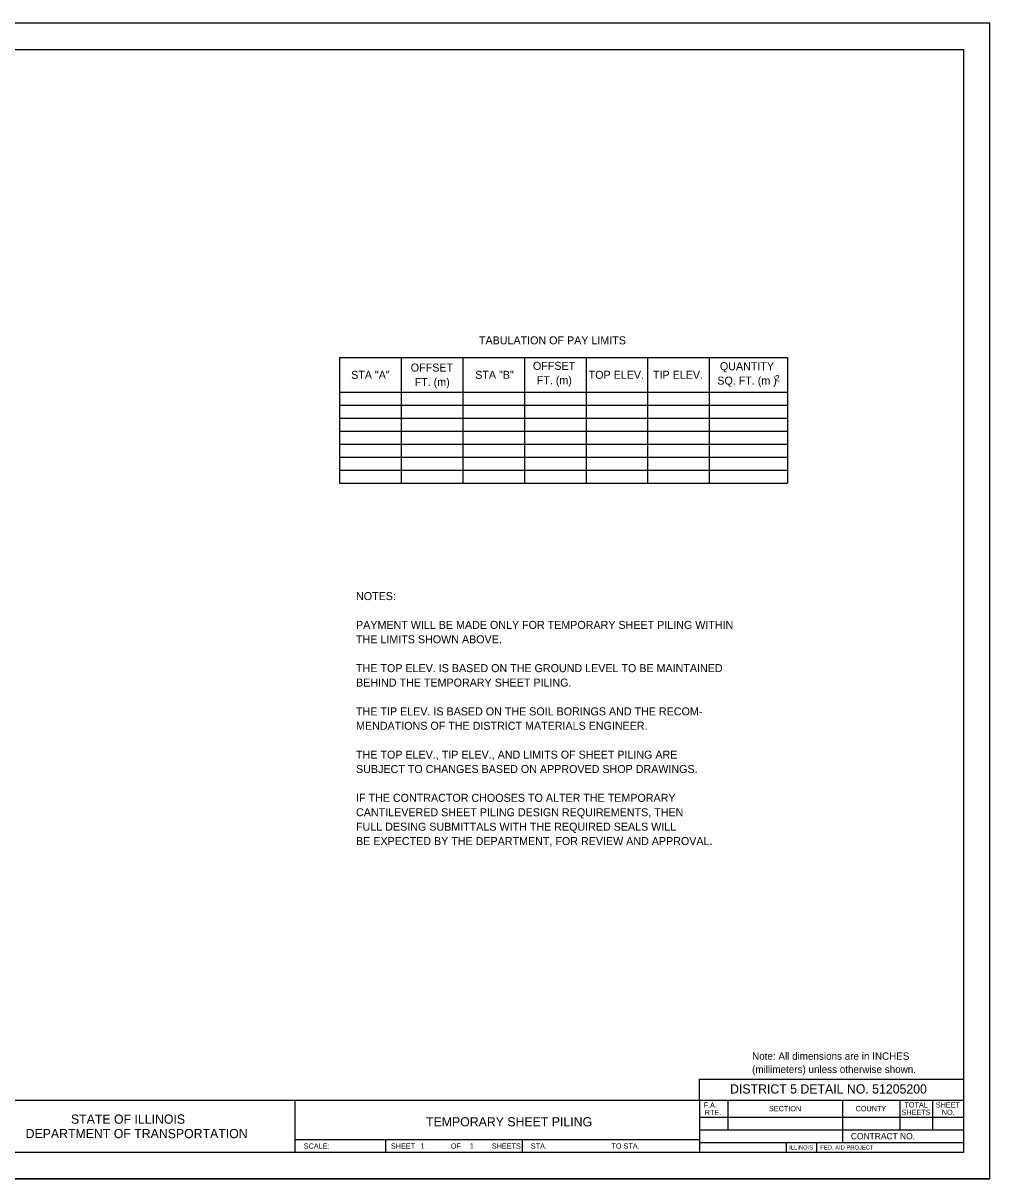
# Model space of a CAD drawing. Extents: x 0 to 2.83, y 0 to 1.83.
# Drawn here: x 1.3 to 2.833, y 0 to 1.833 of the extents above; entities that cross this region are included whole.
import ezdxf

# ---------------------------------------------------------------- set-up
doc = ezdxf.new("R2010")
doc.units = 0
for name, color, linetype in [('RD_Pr_Roadway_Notes', 7, 'Continuous'), ('SH_General_Details', 7, 'Continuous'), ('SH_Printer_Plotting_Border', 7, 'Continuous')]:
    doc.layers.add(name, color=color, linetype=linetype)

msp = doc.modelspace()

# ---------------------------------------------------------------- linework, layer by layer
at = {"layer": 'RD_Pr_Roadway_Notes'}
for p, q in [((1.8022, 1.3028), (1.8022, 1.1036)), ((1.8022, 1.3028), (2.5123, 1.3028)), ((1.8999, 1.3028), (1.8999, 1.1036)), ((1.9975, 1.3028), (1.9975, 1.1036)), ((2.0952, 1.3028), (2.0952, 1.1036)), ((2.1929, 1.3028), (2.1929, 1.1036)), ((2.2905, 1.3028), (2.2905, 1.1036)), ((2.3882, 1.3028), (2.3882, 1.1036)), ((2.5123, 1.3028), (2.5123, 1.1036)), ((1.8022, 1.2481), (2.5123, 1.2481)), ((1.8022, 1.2274), (2.5123, 1.2274)), ((1.8022, 1.2068), (2.5123, 1.2068)), ((1.8022, 1.1862), (2.5123, 1.1862)), ((1.8022, 1.1655), (2.5123, 1.1655)), ((1.8022, 1.1448), (2.5123, 1.1448)), ((1.8022, 1.1242), (2.5123, 1.1242)), ((1.8022, 1.1036), (2.5123, 1.1036))]:
    msp.add_line(p, q, dxfattribs=at)
at = {"layer": 'SH_General_Details'}
for p, q in [((2.8333, 1.8333), (0, 1.8333)), ((2.8333, 0), (2.8333, 1.8333)), ((2.3729, 0.1584), (2.7917, 0.1584)), ((2.3729, 0.125), (2.3729, 0.1584)), ((0.1667, 0.125), (2.7917, 0.125)), ((1.7312, 0.125), (1.7312, 0.0417)), ((2.3728, 0.125), (2.3728, 0.0417)), ((2.4179, 0.125), (2.4179, 0.0779)), ((2.5995, 0.125), (2.5995, 0.0579)), ((2.6905, 0.125), (2.6905, 0.0779)), ((2.7423, 0.125), (2.7423, 0.0779)), ((2.3728, 0.0979), (2.7917, 0.0979)), ((2.3728, 0.0779), (2.7917, 0.0779)), ((1.7312, 0.0625), (2.3728, 0.0625)), ((1.875, 0.0625), (1.875, 0.0417)), ((2.0917, 0.0625), (2.0917, 0.0417)), ((2.3728, 0.0579), (2.7917, 0.0579)), ((2.5101, 0.0579), (2.5101, 0.0417)), ((2.5584, 0.0579), (2.5584, 0.0417)), ((2.4095, 0.0333), (2.4095, 0.0333)), ((2.4262, 0.0333), (2.4262, 0.0333)), ((2.7917, 0.0333), (2.7917, 0.0333)), ((2.8333, 0), (0, 0))]:
    msp.add_line(p, q, dxfattribs=at)
msp.add_lwpolyline([(0.1667, 1.7917), (2.7917, 1.7917), (2.7917, 0.0417), (0.1667, 0.0417)], close=True, dxfattribs=at)
at = {"layer": 'SH_Printer_Plotting_Border'}
msp.add_lwpolyline([(0, 0), (2.8333, 0), (2.8333, 1.8333), (0, 1.8333)], close=True, dxfattribs=at)

# ---------------------------------------------------------------- texts
at = {"layer": 'RD_Pr_Roadway_Notes'}
for s, height, p in [('TABULATION OF PAY LIMITS', 0.0127, (2.0231, 1.3238)), ('OFFSET', 0.0127, (1.915, 1.2806)), ('OFFSET', 0.0127, (2.1087, 1.2833)), ('QUANTITY', 0.0127, (2.4052, 1.2827)), ('STA "A"', 0.0127, (1.8204, 1.2691)), ('FT. (m)', 0.0127, (1.9211, 1.2577)), ('STA "B"', 0.0127, (2.0172, 1.2691)), ('FT. (m)', 0.0127, (2.1148, 1.2605)), ('TOP ELEV.', 0.0127, (2.1971, 1.2691)), ('TIP ELEV.', 0.0127, (2.2991, 1.2691)), ('SQ. FT. (m )', 0.0127, (2.4011, 1.2599)), ('2', 0.01, (2.4926, 1.2652)), ('NOTES:', 0.0127, (1.8282, 0.9181)), ('PAYMENT WILL BE MADE ONLY FOR TEMPORARY SHEET PILING WITHIN', 0.0127, (1.8282, 0.8724)), ('THE LIMITS SHOWN ABOVE.', 0.0127, (1.8282, 0.8495)), ('THE TOP ELEV. IS BASED ON THE GROUND LEVEL TO BE MAINTAINED', 0.0127, (1.8282, 0.8038)), ('BEHIND THE TEMPORARY SHEET PILING.', 0.0127, (1.8282, 0.7809)), ('THE TIP ELEV. IS BASED ON THE SOIL BORINGS AND THE RECOM-', 0.0127, (1.8282, 0.7352)), ('MENDATIONS OF THE DISTRICT MATERIALS ENGINEER.', 0.0127, (1.8282, 0.7124)), ('THE TOP ELEV., TIP ELEV., AND LIMITS OF SHEET PILING ARE', 0.0127, (1.8282, 0.6666)), ('SUBJECT TO CHANGES BASED ON APPROVED SHOP DRAWINGS.', 0.0127, (1.8282, 0.6438)), ('IF THE CONTRACTOR CHOOSES TO ALTER THE TEMPORARY', 0.0127, (1.8282, 0.5981)), ('CANTILEVERED SHEET PILING DESIGN REQUIREMENTS, THEN', 0.0127, (1.8282, 0.5752)), ('FULL DESING SUBMITTALS WITH THE REQUIRED SEALS WILL', 0.0127, (1.8282, 0.5523)), ('BE EXPECTED BY THE DEPARTMENT, FOR REVIEW AND APPROVAL.', 0.0127, (1.8282, 0.5295)), ('Note: All dimensions are in INCHES', 0.0117, (2.4562, 0.1889)), ('(millimeters) unless otherwise shown.', 0.0117, (2.4562, 0.1679))]:
    msp.add_text(s, height=height, dxfattribs=at).set_placement(p)
at = {"layer": 'SH_General_Details'}
for s, height, p in [('DISTRICT 5 DETAIL NO. 51205200', 0.014583, (2.4213, 0.1354)), ('F.A.  ', 0.00833, (2.3793, 0.1129)), ('SECTION', 0.00833, (2.483, 0.1073)), ('COUNTY', 0.00833, (2.6204, 0.1073)), ('SHEETS', 0.00833, (2.6932, 0.1015)), ('TOTAL', 0.00833, (2.6978, 0.1132)), ('SHEET', 0.00833, (2.7475, 0.1132)), ('NO.', 0.00833, (2.7571, 0.1015)), ('STATE OF ILLINOIS', 0.014583, (1.3761, 0.0875)), ('TEMPORARY SHEET PILING', 0.014583, (1.9392, 0.0833)), ('RTE.', 0.00833, (2.3812, 0.1012)), ('DEPARTMENT OF TRANSPORTATION', 0.014583, (1.3042, 0.0646)), ('SCALE:          ', 0.008333, (1.7453, 0.0479)), ('SHEET', 0.00833, (1.8835, 0.0479)), ('1', 0.00833, (1.9306, 0.0483)), ('OF', 0.00833, (1.9786, 0.0479)), ('1', 0.00833, (2.0085, 0.0483)), ('SHEETS', 0.00833, (2.0435, 0.0479)), ('STA.', 0.00833, (2.1054, 0.0479)), ('TO STA.', 0.00833, (2.2332, 0.0479)), ('CONTRACT NO.      ', 0.01, (2.6129, 0.0628)), ('ILLINOIS', 0.00667, (2.5152, 0.0466)), ('FED. AID PROJECT', 0.006667, (2.5644, 0.0466))]:
    msp.add_text(s, height=height, dxfattribs=at).set_placement(p)

doc.saveas('drawing.dxf')
